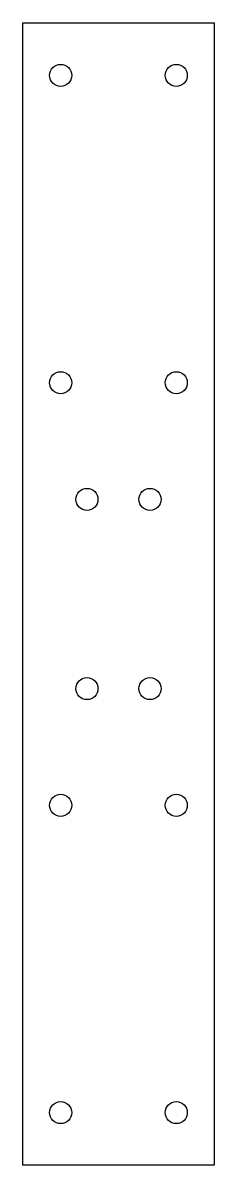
# Model space of a CAD drawing. Header units: millimetres. Extents: x -80 to -62, y -18 to 91.
import ezdxf

# ---------------------------------------------------------------- set-up
doc = ezdxf.new("R2010")
doc.units = ezdxf.units.MM
doc.layers.get('0').update_dxf_attribs({"linetype": 'CONTINUOUS'})

msp = doc.modelspace()

# ---------------------------------------------------------------- linework, layer by layer
msp.add_lwpolyline([(-80.29, -17.82), (-80.29, 90.88), (-62.09, 90.88), (-62.09, -17.82)], close=True)
for centre in [(-76.69, 85.88), (-65.69, 85.88), (-76.69, 56.63), (-65.69, 56.63), (-74.19, 45.53), (-68.19, 45.53), (-74.19, 27.53), (-68.19, 27.53), (-76.69, 16.42), (-65.69, 16.42), (-76.69, -12.82), (-65.69, -12.82)]:
    msp.add_circle(centre, 1.05)

doc.saveas('drawing.dxf')
